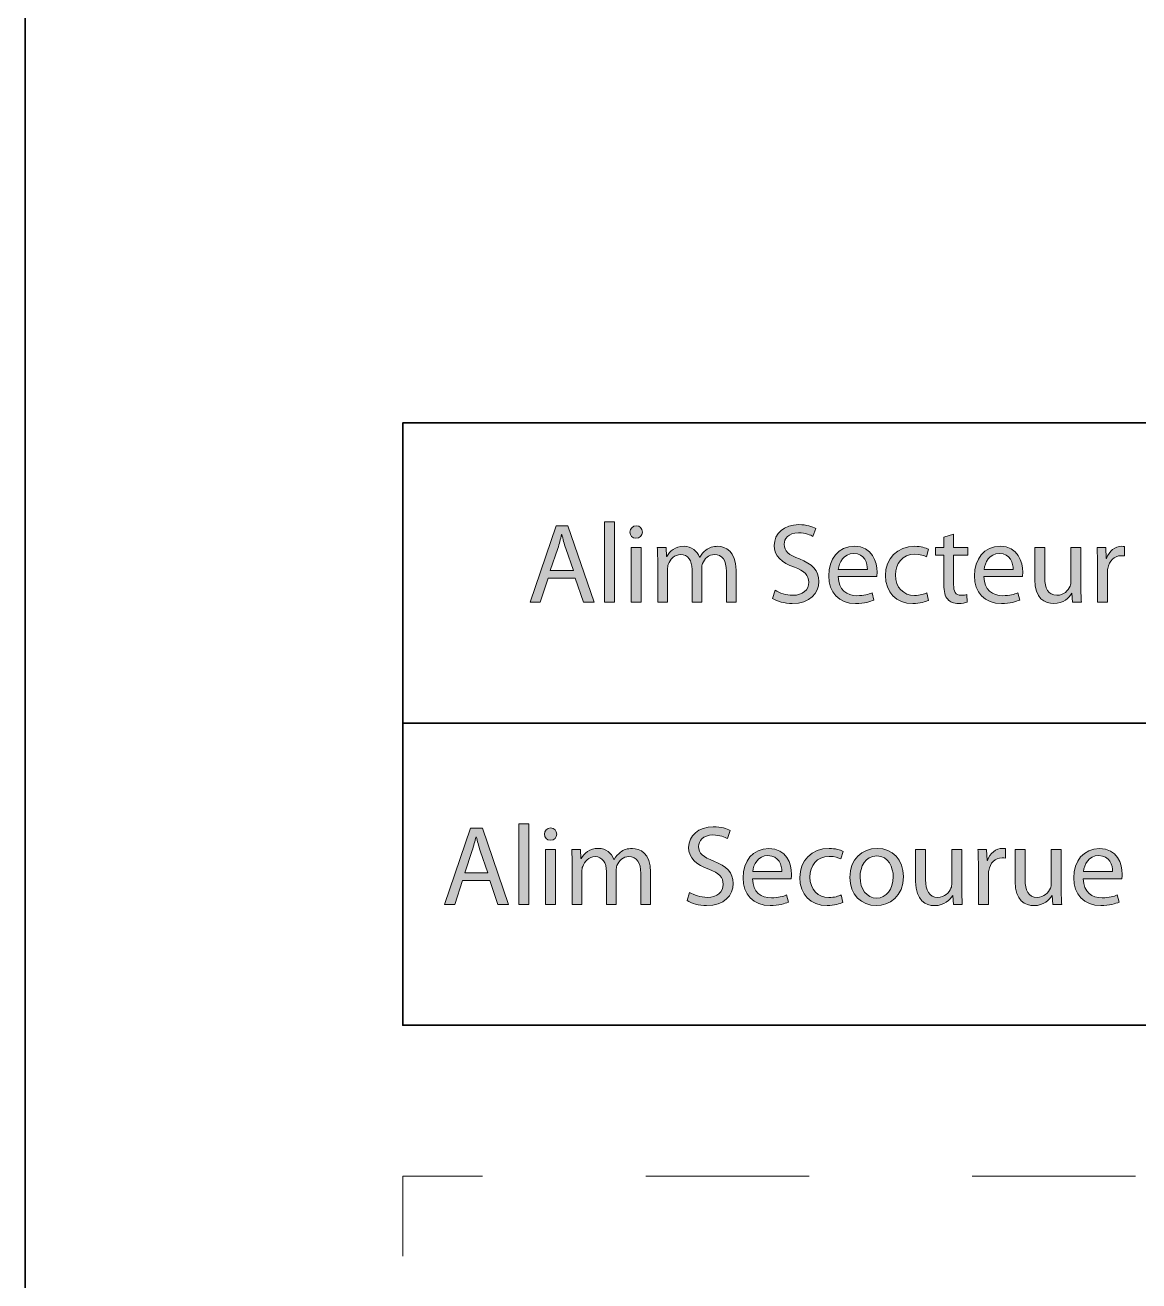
# Model space of a CAD drawing. Header units: inches. Extents: x 1 to 361, y -269 to -21.
# Drawn here: x 1 to 30.5, y -171.77 to -138.52 of the extents above; entities that cross this region are included whole.
import ezdxf

# ---------------------------------------------------------------- set-up
doc = ezdxf.new("R2010")
doc.units = ezdxf.units.IN
doc.header["$MEASUREMENT"] = 0
doc.linetypes.add('AI-Linetype-3', pattern=[8.64445, 4.322225, -4.322225])
doc.layers.add('Layer 1', color=7, linetype='Continuous')

# ---------------------------------------------------------------- blocks, each defined once
blk = doc.blocks.new('block 3')
at = {"layer": 'Layer 1', "color": 7, "lineweight": 9}
blk.add_lwpolyline([(11, -171.117), (11, -169.001), (13.117, -169.001)], dxfattribs=at)
at = {"layer": 'Layer 1', "color": 7, "linetype": 'AI-Linetype-3', "lineweight": 9}
blk.add_lwpolyline([(17.439, -169.001), (101.722, -169.001)], dxfattribs=at)
blk = doc.blocks.new('block 2')
at = {"layer": 'Layer 1'}
blk.add_blockref('block 3', (0, 0), dxfattribs=at)
blk = doc.blocks.new('block 5')
at = {"layer": 'Layer 1'}
h = blk.add_hatch(color=7, dxfattribs=at)
h.dxf.hatch_style = 2
h.paths.add_polyline_path([(14.855, -153.165), (14.645, -153.801), (14.376, -153.801), (15.065, -151.78), (15.377, -151.78), (16.067, -153.801), (15.788, -153.801), (15.572, -153.165)])
edge = h.paths.add_edge_path()
edge.add_spline(control_points=[(15.521, -152.961), (15.521, -152.961), (15.32, -152.379), (15.32, -152.379), (15.275, -152.247), (15.245, -152.127), (15.215, -152.01), (15.215, -152.01), (15.209, -152.01), (15.209, -152.01), (15.179, -152.127), (15.149, -152.254), (15.107, -152.376), (15.107, -152.376), (14.909, -152.961), (14.909, -152.961), (14.909, -152.961), (15.521, -152.961), (15.521, -152.961)], knot_values=[0, 0, 0, 0, 1, 1, 1, 2, 2, 2, 3, 3, 3, 4, 4, 4, 5, 5, 5, 6, 6, 6, 6], degree=3, periodic=1)
h = blk.add_hatch(color=7, dxfattribs=at)
h.dxf.hatch_style = 2
h.paths.add_polyline_path([(16.346, -151.672), (16.609, -151.672), (16.609, -153.801), (16.346, -153.801)])
h = blk.add_hatch(color=7, dxfattribs=at)
h.dxf.hatch_style = 2
edge = h.paths.add_edge_path()
edge.add_spline(control_points=[(17.347, -151.941), (17.347, -152.032), (17.284, -152.103), (17.179, -152.103), (17.083, -152.103), (17.02, -152.032), (17.02, -151.941), (17.02, -151.852), (17.086, -151.777), (17.185, -151.777), (17.281, -151.777), (17.347, -151.848), (17.347, -151.941)], knot_values=[0, 0, 0, 0, 1, 1, 1, 2, 2, 2, 3, 3, 3, 4, 4, 4, 4], degree=3, periodic=1)
h.paths.add_polyline_path([(17.053, -153.801), (17.053, -152.349), (17.317, -152.349), (17.317, -153.801)])
h = blk.add_hatch(color=7, dxfattribs=at)
h.dxf.hatch_style = 2
edge = h.paths.add_edge_path()
edge.add_spline(control_points=[(20.867, -153.483), (20.984, -153.558), (21.152, -153.615), (21.332, -153.615), (21.599, -153.615), (21.755, -153.474), (21.755, -153.27), (21.755, -153.084), (21.647, -152.973), (21.374, -152.871), (21.044, -152.751), (20.84, -152.578), (20.84, -152.296), (20.84, -151.981), (21.101, -151.746), (21.494, -151.746), (21.698, -151.746), (21.851, -151.795), (21.938, -151.846), (21.938, -151.846), (21.866, -152.059), (21.866, -152.059), (21.803, -152.019), (21.668, -151.963), (21.485, -151.963), (21.209, -151.963), (21.104, -152.127), (21.104, -152.265), (21.104, -152.454), (21.227, -152.547), (21.506, -152.655), (21.848, -152.787), (22.019, -152.952), (22.019, -153.249), (22.019, -153.561), (21.791, -153.834), (21.314, -153.834), (21.119, -153.834), (20.906, -153.774), (20.798, -153.702), (20.798, -153.702), (20.867, -153.483), (20.867, -153.483)], knot_values=[0, 0, 0, 0, 1, 1, 1, 2, 2, 2, 3, 3, 3, 4, 4, 4, 5, 5, 5, 6, 6, 6, 7, 7, 7, 8, 8, 8, 9, 9, 9, 10, 10, 10, 11, 11, 11, 12, 12, 12, 13, 13, 13, 14, 14, 14, 14], degree=3, periodic=1)
h = blk.add_hatch(color=7, dxfattribs=at)
h.dxf.hatch_style = 2
edge = h.paths.add_edge_path()
edge.add_spline(control_points=[(25.59, -152.001), (25.59, -152.001), (25.59, -152.349), (25.59, -152.349), (25.59, -152.349), (25.968, -152.349), (25.968, -152.349), (25.968, -152.349), (25.968, -152.551), (25.968, -152.551), (25.968, -152.551), (25.59, -152.551), (25.59, -152.551), (25.59, -152.551), (25.59, -153.333), (25.59, -153.333), (25.59, -153.513), (25.641, -153.615), (25.788, -153.615), (25.86, -153.615), (25.902, -153.609), (25.941, -153.597), (25.941, -153.597), (25.953, -153.798), (25.953, -153.798), (25.902, -153.816), (25.821, -153.834), (25.719, -153.834), (25.596, -153.834), (25.497, -153.792), (25.434, -153.723), (25.362, -153.641), (25.332, -153.513), (25.332, -153.342), (25.332, -153.342), (25.332, -152.551), (25.332, -152.551), (25.332, -152.551), (25.107, -152.551), (25.107, -152.551), (25.107, -152.551), (25.107, -152.349), (25.107, -152.349), (25.107, -152.349), (25.332, -152.349), (25.332, -152.349), (25.332, -152.349), (25.332, -152.079), (25.332, -152.079), (25.332, -152.079), (25.59, -152.001), (25.59, -152.001)], knot_values=[0, 0, 0, 0, 1, 1, 1, 2, 2, 2, 3, 3, 3, 4, 4, 4, 5, 5, 5, 6, 6, 6, 7, 7, 7, 8, 8, 8, 9, 9, 9, 10, 10, 10, 11, 11, 11, 12, 12, 12, 13, 13, 13, 14, 14, 14, 15, 15, 15, 16, 16, 16, 17, 17, 17, 17], degree=3, periodic=1)
h = blk.add_hatch(color=7, dxfattribs=at)
h.dxf.hatch_style = 2
edge = h.paths.add_edge_path()
edge.add_spline(control_points=[(17.755, -152.742), (17.755, -152.589), (17.749, -152.469), (17.743, -152.349), (17.743, -152.349), (17.974, -152.349), (17.974, -152.349), (17.974, -152.349), (17.986, -152.587), (17.986, -152.587), (17.986, -152.587), (17.995, -152.587), (17.995, -152.587), (18.076, -152.449), (18.211, -152.319), (18.453, -152.319), (18.648, -152.319), (18.798, -152.44), (18.861, -152.611), (18.861, -152.611), (18.867, -152.611), (18.867, -152.611), (18.912, -152.527), (18.972, -152.467), (19.032, -152.421), (19.119, -152.356), (19.212, -152.319), (19.35, -152.319), (19.545, -152.319), (19.83, -152.445), (19.83, -152.949), (19.83, -152.949), (19.83, -153.801), (19.83, -153.801), (19.83, -153.801), (19.572, -153.801), (19.572, -153.801), (19.572, -153.801), (19.572, -152.982), (19.572, -152.982), (19.572, -152.7), (19.467, -152.536), (19.257, -152.536), (19.104, -152.536), (18.99, -152.646), (18.942, -152.773), (18.93, -152.811), (18.921, -152.856), (18.921, -152.904), (18.921, -152.904), (18.921, -153.801), (18.921, -153.801), (18.921, -153.801), (18.663, -153.801), (18.663, -153.801), (18.663, -153.801), (18.663, -152.931), (18.663, -152.931), (18.663, -152.7), (18.561, -152.536), (18.361, -152.536), (18.199, -152.536), (18.076, -152.667), (18.034, -152.799), (18.019, -152.835), (18.013, -152.884), (18.013, -152.928), (18.013, -152.928), (18.013, -153.801), (18.013, -153.801), (18.013, -153.801), (17.755, -153.801), (17.755, -153.801), (17.755, -153.801), (17.755, -152.742), (17.755, -152.742)], knot_values=[0, 0, 0, 0, 1, 1, 1, 2, 2, 2, 3, 3, 3, 4, 4, 4, 5, 5, 5, 6, 6, 6, 7, 7, 7, 8, 8, 8, 9, 9, 9, 10, 10, 10, 11, 11, 11, 12, 12, 12, 13, 13, 13, 14, 14, 14, 15, 15, 15, 16, 16, 16, 17, 17, 17, 18, 18, 18, 19, 19, 19, 20, 20, 20, 21, 21, 21, 22, 22, 22, 23, 23, 23, 24, 24, 24, 25, 25, 25, 25], degree=3, periodic=1)
h = blk.add_hatch(color=7, dxfattribs=at)
h.dxf.hatch_style = 2
edge = h.paths.add_edge_path()
edge.add_spline(control_points=[(22.535, -153.123), (22.54, -153.48), (22.765, -153.627), (23.032, -153.627), (23.221, -153.627), (23.338, -153.594), (23.434, -153.552), (23.434, -153.552), (23.482, -153.741), (23.482, -153.741), (23.389, -153.783), (23.227, -153.834), (22.996, -153.834), (22.55, -153.834), (22.283, -153.537), (22.283, -153.099), (22.283, -152.662), (22.54, -152.319), (22.963, -152.319), (23.44, -152.319), (23.563, -152.733), (23.563, -153), (23.563, -153.054), (23.56, -153.093), (23.554, -153.123), (23.554, -153.123), (22.535, -153.123), (22.535, -153.123)], knot_values=[0, 0, 0, 0, 1, 1, 1, 2, 2, 2, 3, 3, 3, 4, 4, 4, 5, 5, 5, 6, 6, 6, 7, 7, 7, 8, 8, 8, 9, 9, 9, 9], degree=3, periodic=1)
edge = h.paths.add_edge_path()
edge.add_spline(control_points=[(23.308, -152.935), (23.311, -152.769), (23.239, -152.509), (22.942, -152.509), (22.672, -152.509), (22.558, -152.751), (22.537, -152.935), (22.537, -152.935), (23.308, -152.935), (23.308, -152.935)], knot_values=[0, 0, 0, 0, 1, 1, 1, 2, 2, 2, 3, 3, 3, 3], degree=3, periodic=1)
h = blk.add_hatch(color=7, dxfattribs=at)
h.dxf.hatch_style = 2
edge = h.paths.add_edge_path()
edge.add_spline(control_points=[(24.924, -153.75), (24.855, -153.783), (24.702, -153.834), (24.507, -153.834), (24.07, -153.834), (23.785, -153.537), (23.785, -153.093), (23.785, -152.646), (24.091, -152.319), (24.564, -152.319), (24.72, -152.319), (24.858, -152.358), (24.93, -152.398), (24.93, -152.398), (24.87, -152.598), (24.87, -152.598), (24.807, -152.565), (24.708, -152.529), (24.564, -152.529), (24.232, -152.529), (24.052, -152.778), (24.052, -153.078), (24.052, -153.414), (24.268, -153.621), (24.555, -153.621), (24.705, -153.621), (24.804, -153.585), (24.879, -153.552), (24.879, -153.552), (24.924, -153.75), (24.924, -153.75)], knot_values=[0, 0, 0, 0, 1, 1, 1, 2, 2, 2, 3, 3, 3, 4, 4, 4, 5, 5, 5, 6, 6, 6, 7, 7, 7, 8, 8, 8, 9, 9, 9, 10, 10, 10, 10], degree=3, periodic=1)
h = blk.add_hatch(color=7, dxfattribs=at)
h.dxf.hatch_style = 2
edge = h.paths.add_edge_path()
edge.add_spline(control_points=[(26.394, -153.123), (26.4, -153.48), (26.625, -153.627), (26.891, -153.627), (27.08, -153.627), (27.197, -153.594), (27.293, -153.552), (27.293, -153.552), (27.341, -153.741), (27.341, -153.741), (27.248, -153.783), (27.086, -153.834), (26.855, -153.834), (26.409, -153.834), (26.142, -153.537), (26.142, -153.099), (26.142, -152.662), (26.4, -152.319), (26.822, -152.319), (27.299, -152.319), (27.422, -152.733), (27.422, -153), (27.422, -153.054), (27.419, -153.093), (27.413, -153.123), (27.413, -153.123), (26.394, -153.123), (26.394, -153.123)], knot_values=[0, 0, 0, 0, 1, 1, 1, 2, 2, 2, 3, 3, 3, 4, 4, 4, 5, 5, 5, 6, 6, 6, 7, 7, 7, 8, 8, 8, 9, 9, 9, 9], degree=3, periodic=1)
edge = h.paths.add_edge_path()
edge.add_spline(control_points=[(27.167, -152.935), (27.17, -152.769), (27.098, -152.509), (26.801, -152.509), (26.532, -152.509), (26.418, -152.751), (26.397, -152.935), (26.397, -152.935), (27.167, -152.935), (27.167, -152.935)], knot_values=[0, 0, 0, 0, 1, 1, 1, 2, 2, 2, 3, 3, 3, 3], degree=3, periodic=1)
h = blk.add_hatch(color=7, dxfattribs=at)
h.dxf.hatch_style = 2
edge = h.paths.add_edge_path()
edge.add_spline(control_points=[(28.963, -153.402), (28.963, -153.555), (28.966, -153.687), (28.975, -153.801), (28.975, -153.801), (28.741, -153.801), (28.741, -153.801), (28.741, -153.801), (28.726, -153.564), (28.726, -153.564), (28.726, -153.564), (28.72, -153.564), (28.72, -153.564), (28.654, -153.681), (28.499, -153.834), (28.241, -153.834), (28.013, -153.834), (27.74, -153.705), (27.74, -153.198), (27.74, -153.198), (27.74, -152.349), (27.74, -152.349), (27.74, -152.349), (28.004, -152.349), (28.004, -152.349), (28.004, -152.349), (28.004, -153.15), (28.004, -153.15), (28.004, -153.426), (28.091, -153.615), (28.328, -153.615), (28.505, -153.615), (28.628, -153.492), (28.675, -153.372), (28.69, -153.336), (28.699, -153.288), (28.699, -153.237), (28.699, -153.237), (28.699, -152.349), (28.699, -152.349), (28.699, -152.349), (28.963, -152.349), (28.963, -152.349), (28.963, -152.349), (28.963, -153.402), (28.963, -153.402)], knot_values=[0, 0, 0, 0, 1, 1, 1, 2, 2, 2, 3, 3, 3, 4, 4, 4, 5, 5, 5, 6, 6, 6, 7, 7, 7, 8, 8, 8, 9, 9, 9, 10, 10, 10, 11, 11, 11, 12, 12, 12, 13, 13, 13, 14, 14, 14, 15, 15, 15, 15], degree=3, periodic=1)
h = blk.add_hatch(color=7, dxfattribs=at)
h.dxf.hatch_style = 2
edge = h.paths.add_edge_path()
edge.add_spline(control_points=[(29.401, -152.802), (29.401, -152.631), (29.398, -152.485), (29.389, -152.349), (29.389, -152.349), (29.62, -152.349), (29.62, -152.349), (29.62, -152.349), (29.632, -152.638), (29.632, -152.638), (29.632, -152.638), (29.641, -152.638), (29.641, -152.638), (29.707, -152.443), (29.869, -152.319), (30.046, -152.319), (30.073, -152.319), (30.094, -152.322), (30.118, -152.325), (30.118, -152.325), (30.118, -152.574), (30.118, -152.574), (30.091, -152.569), (30.064, -152.569), (30.028, -152.569), (29.842, -152.569), (29.71, -152.706), (29.674, -152.904), (29.668, -152.94), (29.665, -152.985), (29.665, -153.027), (29.665, -153.027), (29.665, -153.801), (29.665, -153.801), (29.665, -153.801), (29.401, -153.801), (29.401, -153.801), (29.401, -153.801), (29.401, -152.802), (29.401, -152.802)], knot_values=[0, 0, 0, 0, 1, 1, 1, 2, 2, 2, 3, 3, 3, 4, 4, 4, 5, 5, 5, 6, 6, 6, 7, 7, 7, 8, 8, 8, 9, 9, 9, 10, 10, 10, 11, 11, 11, 12, 12, 12, 13, 13, 13, 13], degree=3, periodic=1)
at = {"layer": 'Layer 1', "lineweight": 0}
for points in [[(14.855, -153.165), (14.645, -153.801), (14.376, -153.801), (15.065, -151.78), (15.377, -151.78), (16.067, -153.801), (15.788, -153.801), (15.572, -153.165), (14.855, -153.165)], [(16.346, -151.672), (16.609, -151.672), (16.609, -153.801), (16.346, -153.801), (16.346, -151.672)], [(17.053, -153.801), (17.053, -152.349), (17.317, -152.349), (17.317, -153.801), (17.053, -153.801)]]:
    blk.add_lwpolyline(points, dxfattribs=at)
for points, knots in [([(17.347, -151.941), (17.347, -152.032), (17.284, -152.103), (17.179, -152.103), (17.083, -152.103), (17.02, -152.032), (17.02, -151.941), (17.02, -151.852), (17.086, -151.777), (17.185, -151.777), (17.281, -151.777), (17.347, -151.848), (17.347, -151.941)], [0, 0, 0, 0, 1, 1, 1, 2, 2, 2, 3, 3, 3, 4, 4, 4, 4]), ([(20.867, -153.483), (20.984, -153.558), (21.152, -153.615), (21.332, -153.615), (21.599, -153.615), (21.755, -153.474), (21.755, -153.27), (21.755, -153.084), (21.647, -152.973), (21.374, -152.871), (21.044, -152.751), (20.84, -152.578), (20.84, -152.296), (20.84, -151.981), (21.101, -151.746), (21.494, -151.746), (21.698, -151.746), (21.851, -151.795), (21.938, -151.846), (21.938, -151.846), (21.866, -152.059), (21.866, -152.059), (21.803, -152.019), (21.668, -151.963), (21.485, -151.963), (21.209, -151.963), (21.104, -152.127), (21.104, -152.265), (21.104, -152.454), (21.227, -152.547), (21.506, -152.655), (21.848, -152.787), (22.019, -152.952), (22.019, -153.249), (22.019, -153.561), (21.791, -153.834), (21.314, -153.834), (21.119, -153.834), (20.906, -153.774), (20.798, -153.702), (20.798, -153.702), (20.867, -153.483), (20.867, -153.483)], [0, 0, 0, 0, 1, 1, 1, 2, 2, 2, 3, 3, 3, 4, 4, 4, 5, 5, 5, 6, 6, 6, 7, 7, 7, 8, 8, 8, 9, 9, 9, 10, 10, 10, 11, 11, 11, 12, 12, 12, 13, 13, 13, 14, 14, 14, 14]), ([(15.521, -152.961), (15.521, -152.961), (15.32, -152.379), (15.32, -152.379), (15.275, -152.247), (15.245, -152.127), (15.215, -152.01), (15.215, -152.01), (15.209, -152.01), (15.209, -152.01), (15.179, -152.127), (15.149, -152.254), (15.107, -152.376), (15.107, -152.376), (14.909, -152.961), (14.909, -152.961), (14.909, -152.961), (15.521, -152.961), (15.521, -152.961)], [0, 0, 0, 0, 1, 1, 1, 2, 2, 2, 3, 3, 3, 4, 4, 4, 5, 5, 5, 6, 6, 6, 6]), ([(25.59, -152.001), (25.59, -152.001), (25.59, -152.349), (25.59, -152.349), (25.59, -152.349), (25.968, -152.349), (25.968, -152.349), (25.968, -152.349), (25.968, -152.551), (25.968, -152.551), (25.968, -152.551), (25.59, -152.551), (25.59, -152.551), (25.59, -152.551), (25.59, -153.333), (25.59, -153.333), (25.59, -153.513), (25.641, -153.615), (25.788, -153.615), (25.86, -153.615), (25.902, -153.609), (25.941, -153.597), (25.941, -153.597), (25.953, -153.798), (25.953, -153.798), (25.902, -153.816), (25.821, -153.834), (25.719, -153.834), (25.596, -153.834), (25.497, -153.792), (25.434, -153.723), (25.362, -153.641), (25.332, -153.513), (25.332, -153.342), (25.332, -153.342), (25.332, -152.551), (25.332, -152.551), (25.332, -152.551), (25.107, -152.551), (25.107, -152.551), (25.107, -152.551), (25.107, -152.349), (25.107, -152.349), (25.107, -152.349), (25.332, -152.349), (25.332, -152.349), (25.332, -152.349), (25.332, -152.079), (25.332, -152.079), (25.332, -152.079), (25.59, -152.001), (25.59, -152.001)], [0, 0, 0, 0, 1, 1, 1, 2, 2, 2, 3, 3, 3, 4, 4, 4, 5, 5, 5, 6, 6, 6, 7, 7, 7, 8, 8, 8, 9, 9, 9, 10, 10, 10, 11, 11, 11, 12, 12, 12, 13, 13, 13, 14, 14, 14, 15, 15, 15, 16, 16, 16, 17, 17, 17, 17]), ([(17.755, -152.742), (17.755, -152.589), (17.749, -152.469), (17.743, -152.349), (17.743, -152.349), (17.974, -152.349), (17.974, -152.349), (17.974, -152.349), (17.986, -152.587), (17.986, -152.587), (17.986, -152.587), (17.995, -152.587), (17.995, -152.587), (18.076, -152.449), (18.211, -152.319), (18.453, -152.319), (18.648, -152.319), (18.798, -152.44), (18.861, -152.611), (18.861, -152.611), (18.867, -152.611), (18.867, -152.611), (18.912, -152.527), (18.972, -152.467), (19.032, -152.421), (19.119, -152.356), (19.212, -152.319), (19.35, -152.319), (19.545, -152.319), (19.83, -152.445), (19.83, -152.949), (19.83, -152.949), (19.83, -153.801), (19.83, -153.801), (19.83, -153.801), (19.572, -153.801), (19.572, -153.801), (19.572, -153.801), (19.572, -152.982), (19.572, -152.982), (19.572, -152.7), (19.467, -152.536), (19.257, -152.536), (19.104, -152.536), (18.99, -152.646), (18.942, -152.773), (18.93, -152.811), (18.921, -152.856), (18.921, -152.904), (18.921, -152.904), (18.921, -153.801), (18.921, -153.801), (18.921, -153.801), (18.663, -153.801), (18.663, -153.801), (18.663, -153.801), (18.663, -152.931), (18.663, -152.931), (18.663, -152.7), (18.561, -152.536), (18.361, -152.536), (18.199, -152.536), (18.076, -152.667), (18.034, -152.799), (18.019, -152.835), (18.013, -152.884), (18.013, -152.928), (18.013, -152.928), (18.013, -153.801), (18.013, -153.801), (18.013, -153.801), (17.755, -153.801), (17.755, -153.801), (17.755, -153.801), (17.755, -152.742), (17.755, -152.742)], [0, 0, 0, 0, 1, 1, 1, 2, 2, 2, 3, 3, 3, 4, 4, 4, 5, 5, 5, 6, 6, 6, 7, 7, 7, 8, 8, 8, 9, 9, 9, 10, 10, 10, 11, 11, 11, 12, 12, 12, 13, 13, 13, 14, 14, 14, 15, 15, 15, 16, 16, 16, 17, 17, 17, 18, 18, 18, 19, 19, 19, 20, 20, 20, 21, 21, 21, 22, 22, 22, 23, 23, 23, 24, 24, 24, 25, 25, 25, 25]), ([(22.535, -153.123), (22.54, -153.48), (22.765, -153.627), (23.032, -153.627), (23.221, -153.627), (23.338, -153.594), (23.434, -153.552), (23.434, -153.552), (23.482, -153.741), (23.482, -153.741), (23.389, -153.783), (23.227, -153.834), (22.996, -153.834), (22.55, -153.834), (22.283, -153.537), (22.283, -153.099), (22.283, -152.662), (22.54, -152.319), (22.963, -152.319), (23.44, -152.319), (23.563, -152.733), (23.563, -153), (23.563, -153.054), (23.56, -153.093), (23.554, -153.123), (23.554, -153.123), (22.535, -153.123), (22.535, -153.123)], [0, 0, 0, 0, 1, 1, 1, 2, 2, 2, 3, 3, 3, 4, 4, 4, 5, 5, 5, 6, 6, 6, 7, 7, 7, 8, 8, 8, 9, 9, 9, 9]), ([(23.308, -152.935), (23.311, -152.769), (23.239, -152.509), (22.942, -152.509), (22.672, -152.509), (22.558, -152.751), (22.537, -152.935), (22.537, -152.935), (23.308, -152.935), (23.308, -152.935)], [0, 0, 0, 0, 1, 1, 1, 2, 2, 2, 3, 3, 3, 3]), ([(24.924, -153.75), (24.855, -153.783), (24.702, -153.834), (24.507, -153.834), (24.07, -153.834), (23.785, -153.537), (23.785, -153.093), (23.785, -152.646), (24.091, -152.319), (24.564, -152.319), (24.72, -152.319), (24.858, -152.358), (24.93, -152.398), (24.93, -152.398), (24.87, -152.598), (24.87, -152.598), (24.807, -152.565), (24.708, -152.529), (24.564, -152.529), (24.232, -152.529), (24.052, -152.778), (24.052, -153.078), (24.052, -153.414), (24.268, -153.621), (24.555, -153.621), (24.705, -153.621), (24.804, -153.585), (24.879, -153.552), (24.879, -153.552), (24.924, -153.75), (24.924, -153.75)], [0, 0, 0, 0, 1, 1, 1, 2, 2, 2, 3, 3, 3, 4, 4, 4, 5, 5, 5, 6, 6, 6, 7, 7, 7, 8, 8, 8, 9, 9, 9, 10, 10, 10, 10]), ([(26.394, -153.123), (26.4, -153.48), (26.625, -153.627), (26.891, -153.627), (27.08, -153.627), (27.197, -153.594), (27.293, -153.552), (27.293, -153.552), (27.341, -153.741), (27.341, -153.741), (27.248, -153.783), (27.086, -153.834), (26.855, -153.834), (26.409, -153.834), (26.142, -153.537), (26.142, -153.099), (26.142, -152.662), (26.4, -152.319), (26.822, -152.319), (27.299, -152.319), (27.422, -152.733), (27.422, -153), (27.422, -153.054), (27.419, -153.093), (27.413, -153.123), (27.413, -153.123), (26.394, -153.123), (26.394, -153.123)], [0, 0, 0, 0, 1, 1, 1, 2, 2, 2, 3, 3, 3, 4, 4, 4, 5, 5, 5, 6, 6, 6, 7, 7, 7, 8, 8, 8, 9, 9, 9, 9]), ([(27.167, -152.935), (27.17, -152.769), (27.098, -152.509), (26.801, -152.509), (26.532, -152.509), (26.418, -152.751), (26.397, -152.935), (26.397, -152.935), (27.167, -152.935), (27.167, -152.935)], [0, 0, 0, 0, 1, 1, 1, 2, 2, 2, 3, 3, 3, 3]), ([(28.963, -153.402), (28.963, -153.555), (28.966, -153.687), (28.975, -153.801), (28.975, -153.801), (28.741, -153.801), (28.741, -153.801), (28.741, -153.801), (28.726, -153.564), (28.726, -153.564), (28.726, -153.564), (28.72, -153.564), (28.72, -153.564), (28.654, -153.681), (28.499, -153.834), (28.241, -153.834), (28.013, -153.834), (27.74, -153.705), (27.74, -153.198), (27.74, -153.198), (27.74, -152.349), (27.74, -152.349), (27.74, -152.349), (28.004, -152.349), (28.004, -152.349), (28.004, -152.349), (28.004, -153.15), (28.004, -153.15), (28.004, -153.426), (28.091, -153.615), (28.328, -153.615), (28.505, -153.615), (28.628, -153.492), (28.675, -153.372), (28.69, -153.336), (28.699, -153.288), (28.699, -153.237), (28.699, -153.237), (28.699, -152.349), (28.699, -152.349), (28.699, -152.349), (28.963, -152.349), (28.963, -152.349), (28.963, -152.349), (28.963, -153.402), (28.963, -153.402)], [0, 0, 0, 0, 1, 1, 1, 2, 2, 2, 3, 3, 3, 4, 4, 4, 5, 5, 5, 6, 6, 6, 7, 7, 7, 8, 8, 8, 9, 9, 9, 10, 10, 10, 11, 11, 11, 12, 12, 12, 13, 13, 13, 14, 14, 14, 15, 15, 15, 15]), ([(29.401, -152.802), (29.401, -152.631), (29.398, -152.485), (29.389, -152.349), (29.389, -152.349), (29.62, -152.349), (29.62, -152.349), (29.62, -152.349), (29.632, -152.638), (29.632, -152.638), (29.632, -152.638), (29.641, -152.638), (29.641, -152.638), (29.707, -152.443), (29.869, -152.319), (30.046, -152.319), (30.073, -152.319), (30.094, -152.322), (30.118, -152.325), (30.118, -152.325), (30.118, -152.574), (30.118, -152.574), (30.091, -152.569), (30.064, -152.569), (30.028, -152.569), (29.842, -152.569), (29.71, -152.706), (29.674, -152.904), (29.668, -152.94), (29.665, -152.985), (29.665, -153.027), (29.665, -153.027), (29.665, -153.801), (29.665, -153.801), (29.665, -153.801), (29.401, -153.801), (29.401, -153.801), (29.401, -153.801), (29.401, -152.802), (29.401, -152.802)], [0, 0, 0, 0, 1, 1, 1, 2, 2, 2, 3, 3, 3, 4, 4, 4, 5, 5, 5, 6, 6, 6, 7, 7, 7, 8, 8, 8, 9, 9, 9, 10, 10, 10, 11, 11, 11, 12, 12, 12, 13, 13, 13, 13])]:
    blk.add_open_spline(points, degree=3, knots=knots, dxfattribs=at)
blk = doc.blocks.new('block 15')
at = {"layer": 'Layer 1'}
h = blk.add_hatch(color=7, dxfattribs=at)
h.dxf.hatch_style = 2
h.paths.add_polyline_path([(12.588, -161.165), (12.378, -161.8), (12.108, -161.8), (12.798, -159.779), (13.11, -159.779), (13.8, -161.8), (13.521, -161.8), (13.305, -161.165)])
edge = h.paths.add_edge_path()
edge.add_spline(control_points=[(13.254, -160.961), (13.254, -160.961), (13.053, -160.379), (13.053, -160.379), (13.008, -160.247), (12.978, -160.127), (12.948, -160.01), (12.948, -160.01), (12.942, -160.01), (12.942, -160.01), (12.912, -160.127), (12.882, -160.253), (12.84, -160.376), (12.84, -160.376), (12.642, -160.961), (12.642, -160.961), (12.642, -160.961), (13.254, -160.961), (13.254, -160.961)], knot_values=[0, 0, 0, 0, 1, 1, 1, 2, 2, 2, 3, 3, 3, 4, 4, 4, 5, 5, 5, 6, 6, 6, 6], degree=3, periodic=1)
h = blk.add_hatch(color=7, dxfattribs=at)
h.dxf.hatch_style = 2
h.paths.add_polyline_path([(14.079, -159.672), (14.342, -159.672), (14.342, -161.8), (14.079, -161.8)])
h = blk.add_hatch(color=7, dxfattribs=at)
h.dxf.hatch_style = 2
edge = h.paths.add_edge_path()
edge.add_spline(control_points=[(15.08, -159.941), (15.08, -160.031), (15.017, -160.103), (14.912, -160.103), (14.816, -160.103), (14.753, -160.031), (14.753, -159.941), (14.753, -159.852), (14.819, -159.776), (14.918, -159.776), (15.014, -159.776), (15.08, -159.849), (15.08, -159.941)], knot_values=[0, 0, 0, 0, 1, 1, 1, 2, 2, 2, 3, 3, 3, 4, 4, 4, 4], degree=3, periodic=1)
h.paths.add_polyline_path([(14.786, -161.8), (14.786, -160.349), (15.05, -160.349), (15.05, -161.8)])
h = blk.add_hatch(color=7, dxfattribs=at)
h.dxf.hatch_style = 2
edge = h.paths.add_edge_path()
edge.add_spline(control_points=[(18.6, -161.482), (18.717, -161.557), (18.885, -161.615), (19.065, -161.615), (19.332, -161.615), (19.488, -161.473), (19.488, -161.269), (19.488, -161.083), (19.38, -160.972), (19.107, -160.87), (18.777, -160.751), (18.573, -160.577), (18.573, -160.295), (18.573, -159.98), (18.834, -159.747), (19.227, -159.747), (19.431, -159.747), (19.584, -159.794), (19.671, -159.845), (19.671, -159.845), (19.599, -160.058), (19.599, -160.058), (19.536, -160.02), (19.401, -159.963), (19.218, -159.963), (18.942, -159.963), (18.837, -160.127), (18.837, -160.265), (18.837, -160.454), (18.96, -160.547), (19.239, -160.655), (19.581, -160.787), (19.752, -160.952), (19.752, -161.249), (19.752, -161.56), (19.524, -161.833), (19.047, -161.833), (18.852, -161.833), (18.639, -161.773), (18.531, -161.701), (18.531, -161.701), (18.6, -161.482), (18.6, -161.482)], knot_values=[0, 0, 0, 0, 1, 1, 1, 2, 2, 2, 3, 3, 3, 4, 4, 4, 5, 5, 5, 6, 6, 6, 7, 7, 7, 8, 8, 8, 9, 9, 9, 10, 10, 10, 11, 11, 11, 12, 12, 12, 13, 13, 13, 14, 14, 14, 14], degree=3, periodic=1)
h = blk.add_hatch(color=7, dxfattribs=at)
h.dxf.hatch_style = 2
edge = h.paths.add_edge_path()
edge.add_spline(control_points=[(15.488, -160.742), (15.488, -160.589), (15.482, -160.469), (15.476, -160.349), (15.476, -160.349), (15.707, -160.349), (15.707, -160.349), (15.707, -160.349), (15.719, -160.586), (15.719, -160.586), (15.719, -160.586), (15.728, -160.586), (15.728, -160.586), (15.809, -160.448), (15.944, -160.319), (16.186, -160.319), (16.381, -160.319), (16.531, -160.439), (16.594, -160.61), (16.594, -160.61), (16.6, -160.61), (16.6, -160.61), (16.645, -160.526), (16.705, -160.466), (16.765, -160.421), (16.852, -160.355), (16.945, -160.319), (17.083, -160.319), (17.278, -160.319), (17.563, -160.445), (17.563, -160.949), (17.563, -160.949), (17.563, -161.8), (17.563, -161.8), (17.563, -161.8), (17.305, -161.8), (17.305, -161.8), (17.305, -161.8), (17.305, -160.981), (17.305, -160.981), (17.305, -160.7), (17.2, -160.535), (16.99, -160.535), (16.837, -160.535), (16.723, -160.646), (16.675, -160.772), (16.663, -160.811), (16.654, -160.856), (16.654, -160.904), (16.654, -160.904), (16.654, -161.8), (16.654, -161.8), (16.654, -161.8), (16.396, -161.8), (16.396, -161.8), (16.396, -161.8), (16.396, -160.93), (16.396, -160.93), (16.396, -160.7), (16.294, -160.535), (16.094, -160.535), (15.932, -160.535), (15.809, -160.667), (15.767, -160.799), (15.752, -160.835), (15.746, -160.883), (15.746, -160.928), (15.746, -160.928), (15.746, -161.8), (15.746, -161.8), (15.746, -161.8), (15.488, -161.8), (15.488, -161.8), (15.488, -161.8), (15.488, -160.742), (15.488, -160.742)], knot_values=[0, 0, 0, 0, 1, 1, 1, 2, 2, 2, 3, 3, 3, 4, 4, 4, 5, 5, 5, 6, 6, 6, 7, 7, 7, 8, 8, 8, 9, 9, 9, 10, 10, 10, 11, 11, 11, 12, 12, 12, 13, 13, 13, 14, 14, 14, 15, 15, 15, 16, 16, 16, 17, 17, 17, 18, 18, 18, 19, 19, 19, 20, 20, 20, 21, 21, 21, 22, 22, 22, 23, 23, 23, 24, 24, 24, 25, 25, 25, 25], degree=3, periodic=1)
h = blk.add_hatch(color=7, dxfattribs=at)
h.dxf.hatch_style = 2
edge = h.paths.add_edge_path()
edge.add_spline(control_points=[(20.267, -161.123), (20.273, -161.48), (20.498, -161.626), (20.765, -161.626), (20.954, -161.626), (21.071, -161.593), (21.167, -161.551), (21.167, -161.551), (21.215, -161.74), (21.215, -161.74), (21.122, -161.782), (20.96, -161.833), (20.729, -161.833), (20.282, -161.833), (20.015, -161.536), (20.015, -161.099), (20.015, -160.661), (20.273, -160.319), (20.696, -160.319), (21.173, -160.319), (21.296, -160.733), (21.296, -161), (21.296, -161.054), (21.293, -161.092), (21.287, -161.123), (21.287, -161.123), (20.267, -161.123), (20.267, -161.123)], knot_values=[0, 0, 0, 0, 1, 1, 1, 2, 2, 2, 3, 3, 3, 4, 4, 4, 5, 5, 5, 6, 6, 6, 7, 7, 7, 8, 8, 8, 9, 9, 9, 9], degree=3, periodic=1)
edge = h.paths.add_edge_path()
edge.add_spline(control_points=[(21.041, -160.934), (21.044, -160.768), (20.972, -160.508), (20.675, -160.508), (20.405, -160.508), (20.291, -160.751), (20.27, -160.934), (20.27, -160.934), (21.041, -160.934), (21.041, -160.934)], knot_values=[0, 0, 0, 0, 1, 1, 1, 2, 2, 2, 3, 3, 3, 3], degree=3, periodic=1)
h = blk.add_hatch(color=7, dxfattribs=at)
h.dxf.hatch_style = 2
edge = h.paths.add_edge_path()
edge.add_spline(control_points=[(22.657, -161.749), (22.588, -161.782), (22.435, -161.833), (22.24, -161.833), (21.803, -161.833), (21.518, -161.536), (21.518, -161.092), (21.518, -160.646), (21.824, -160.319), (22.297, -160.319), (22.453, -160.319), (22.591, -160.358), (22.663, -160.397), (22.663, -160.397), (22.603, -160.598), (22.603, -160.598), (22.54, -160.565), (22.441, -160.529), (22.297, -160.529), (21.965, -160.529), (21.785, -160.777), (21.785, -161.078), (21.785, -161.413), (22.001, -161.62), (22.288, -161.62), (22.438, -161.62), (22.537, -161.584), (22.612, -161.551), (22.612, -161.551), (22.657, -161.749), (22.657, -161.749)], knot_values=[0, 0, 0, 0, 1, 1, 1, 2, 2, 2, 3, 3, 3, 4, 4, 4, 5, 5, 5, 6, 6, 6, 7, 7, 7, 8, 8, 8, 9, 9, 9, 10, 10, 10, 10], degree=3, periodic=1)
h = blk.add_hatch(color=7, dxfattribs=at)
h.dxf.hatch_style = 2
edge = h.paths.add_edge_path()
edge.add_spline(control_points=[(24.262, -161.063), (24.262, -161.599), (23.887, -161.833), (23.539, -161.833), (23.149, -161.833), (22.843, -161.545), (22.843, -161.087), (22.843, -160.604), (23.164, -160.319), (23.563, -160.319), (23.98, -160.319), (24.262, -160.622), (24.262, -161.063)], knot_values=[0, 0, 0, 0, 1, 1, 1, 2, 2, 2, 3, 3, 3, 4, 4, 4, 4], degree=3, periodic=1)
edge = h.paths.add_edge_path()
edge.add_spline(control_points=[(23.113, -161.078), (23.113, -161.395), (23.293, -161.635), (23.551, -161.635), (23.803, -161.635), (23.992, -161.398), (23.992, -161.072), (23.992, -160.826), (23.869, -160.517), (23.557, -160.517), (23.248, -160.517), (23.113, -160.805), (23.113, -161.078)], knot_values=[0, 0, 0, 0, 1, 1, 1, 2, 2, 2, 3, 3, 3, 4, 4, 4, 4], degree=3, periodic=1)
h = blk.add_hatch(color=7, dxfattribs=at)
h.dxf.hatch_style = 2
edge = h.paths.add_edge_path()
edge.add_spline(control_points=[(25.809, -161.402), (25.809, -161.555), (25.812, -161.686), (25.821, -161.8), (25.821, -161.8), (25.587, -161.8), (25.587, -161.8), (25.587, -161.8), (25.572, -161.564), (25.572, -161.564), (25.572, -161.564), (25.566, -161.564), (25.566, -161.564), (25.5, -161.68), (25.344, -161.833), (25.086, -161.833), (24.858, -161.833), (24.585, -161.704), (24.585, -161.198), (24.585, -161.198), (24.585, -160.349), (24.585, -160.349), (24.585, -160.349), (24.849, -160.349), (24.849, -160.349), (24.849, -160.349), (24.849, -161.15), (24.849, -161.15), (24.849, -161.425), (24.936, -161.615), (25.173, -161.615), (25.35, -161.615), (25.473, -161.491), (25.521, -161.371), (25.536, -161.336), (25.545, -161.287), (25.545, -161.236), (25.545, -161.236), (25.545, -160.349), (25.545, -160.349), (25.545, -160.349), (25.809, -160.349), (25.809, -160.349), (25.809, -160.349), (25.809, -161.402), (25.809, -161.402)], knot_values=[0, 0, 0, 0, 1, 1, 1, 2, 2, 2, 3, 3, 3, 4, 4, 4, 5, 5, 5, 6, 6, 6, 7, 7, 7, 8, 8, 8, 9, 9, 9, 10, 10, 10, 11, 11, 11, 12, 12, 12, 13, 13, 13, 14, 14, 14, 15, 15, 15, 15], degree=3, periodic=1)
h = blk.add_hatch(color=7, dxfattribs=at)
h.dxf.hatch_style = 2
edge = h.paths.add_edge_path()
edge.add_spline(control_points=[(26.247, -160.802), (26.247, -160.631), (26.244, -160.484), (26.235, -160.349), (26.235, -160.349), (26.466, -160.349), (26.466, -160.349), (26.466, -160.349), (26.478, -160.637), (26.478, -160.637), (26.478, -160.637), (26.487, -160.637), (26.487, -160.637), (26.553, -160.442), (26.714, -160.319), (26.891, -160.319), (26.918, -160.319), (26.939, -160.322), (26.963, -160.325), (26.963, -160.325), (26.963, -160.574), (26.963, -160.574), (26.936, -160.568), (26.909, -160.568), (26.873, -160.568), (26.687, -160.568), (26.555, -160.706), (26.52, -160.904), (26.514, -160.939), (26.511, -160.985), (26.511, -161.027), (26.511, -161.027), (26.511, -161.8), (26.511, -161.8), (26.511, -161.8), (26.247, -161.8), (26.247, -161.8), (26.247, -161.8), (26.247, -160.802), (26.247, -160.802)], knot_values=[0, 0, 0, 0, 1, 1, 1, 2, 2, 2, 3, 3, 3, 4, 4, 4, 5, 5, 5, 6, 6, 6, 7, 7, 7, 8, 8, 8, 9, 9, 9, 10, 10, 10, 11, 11, 11, 12, 12, 12, 13, 13, 13, 13], degree=3, periodic=1)
h = blk.add_hatch(color=7, dxfattribs=at)
h.dxf.hatch_style = 2
edge = h.paths.add_edge_path()
edge.add_spline(control_points=[(28.442, -161.402), (28.442, -161.555), (28.445, -161.686), (28.454, -161.8), (28.454, -161.8), (28.22, -161.8), (28.22, -161.8), (28.22, -161.8), (28.205, -161.564), (28.205, -161.564), (28.205, -161.564), (28.199, -161.564), (28.199, -161.564), (28.133, -161.68), (27.977, -161.833), (27.719, -161.833), (27.491, -161.833), (27.218, -161.704), (27.218, -161.198), (27.218, -161.198), (27.218, -160.349), (27.218, -160.349), (27.218, -160.349), (27.482, -160.349), (27.482, -160.349), (27.482, -160.349), (27.482, -161.15), (27.482, -161.15), (27.482, -161.425), (27.569, -161.615), (27.806, -161.615), (27.983, -161.615), (28.106, -161.491), (28.154, -161.371), (28.169, -161.336), (28.178, -161.287), (28.178, -161.236), (28.178, -161.236), (28.178, -160.349), (28.178, -160.349), (28.178, -160.349), (28.442, -160.349), (28.442, -160.349), (28.442, -160.349), (28.442, -161.402), (28.442, -161.402)], knot_values=[0, 0, 0, 0, 1, 1, 1, 2, 2, 2, 3, 3, 3, 4, 4, 4, 5, 5, 5, 6, 6, 6, 7, 7, 7, 8, 8, 8, 9, 9, 9, 10, 10, 10, 11, 11, 11, 12, 12, 12, 13, 13, 13, 14, 14, 14, 15, 15, 15, 15], degree=3, periodic=1)
h = blk.add_hatch(color=7, dxfattribs=at)
h.dxf.hatch_style = 2
edge = h.paths.add_edge_path()
edge.add_spline(control_points=[(29.026, -161.123), (29.032, -161.48), (29.257, -161.626), (29.524, -161.626), (29.713, -161.626), (29.83, -161.593), (29.926, -161.551), (29.926, -161.551), (29.974, -161.74), (29.974, -161.74), (29.881, -161.782), (29.719, -161.833), (29.488, -161.833), (29.041, -161.833), (28.774, -161.536), (28.774, -161.099), (28.774, -160.661), (29.032, -160.319), (29.455, -160.319), (29.932, -160.319), (30.055, -160.733), (30.055, -161), (30.055, -161.054), (30.052, -161.092), (30.046, -161.123), (30.046, -161.123), (29.026, -161.123), (29.026, -161.123)], knot_values=[0, 0, 0, 0, 1, 1, 1, 2, 2, 2, 3, 3, 3, 4, 4, 4, 5, 5, 5, 6, 6, 6, 7, 7, 7, 8, 8, 8, 9, 9, 9, 9], degree=3, periodic=1)
edge = h.paths.add_edge_path()
edge.add_spline(control_points=[(29.8, -160.934), (29.803, -160.768), (29.731, -160.508), (29.434, -160.508), (29.164, -160.508), (29.05, -160.751), (29.029, -160.934), (29.029, -160.934), (29.8, -160.934), (29.8, -160.934)], knot_values=[0, 0, 0, 0, 1, 1, 1, 2, 2, 2, 3, 3, 3, 3], degree=3, periodic=1)
at = {"layer": 'Layer 1', "lineweight": 0}
for points in [[(12.588, -161.165), (12.378, -161.8), (12.108, -161.8), (12.798, -159.779), (13.11, -159.779), (13.8, -161.8), (13.521, -161.8), (13.305, -161.165), (12.588, -161.165)], [(14.079, -159.672), (14.342, -159.672), (14.342, -161.8), (14.079, -161.8), (14.079, -159.672)], [(14.786, -161.8), (14.786, -160.349), (15.05, -160.349), (15.05, -161.8), (14.786, -161.8)]]:
    blk.add_lwpolyline(points, dxfattribs=at)
for points, knots in [([(15.08, -159.941), (15.08, -160.031), (15.017, -160.103), (14.912, -160.103), (14.816, -160.103), (14.753, -160.031), (14.753, -159.941), (14.753, -159.852), (14.819, -159.776), (14.918, -159.776), (15.014, -159.776), (15.08, -159.849), (15.08, -159.941)], [0, 0, 0, 0, 1, 1, 1, 2, 2, 2, 3, 3, 3, 4, 4, 4, 4]), ([(18.6, -161.482), (18.717, -161.557), (18.885, -161.615), (19.065, -161.615), (19.332, -161.615), (19.488, -161.473), (19.488, -161.269), (19.488, -161.083), (19.38, -160.972), (19.107, -160.87), (18.777, -160.751), (18.573, -160.577), (18.573, -160.295), (18.573, -159.98), (18.834, -159.747), (19.227, -159.747), (19.431, -159.747), (19.584, -159.794), (19.671, -159.845), (19.671, -159.845), (19.599, -160.058), (19.599, -160.058), (19.536, -160.02), (19.401, -159.963), (19.218, -159.963), (18.942, -159.963), (18.837, -160.127), (18.837, -160.265), (18.837, -160.454), (18.96, -160.547), (19.239, -160.655), (19.581, -160.787), (19.752, -160.952), (19.752, -161.249), (19.752, -161.56), (19.524, -161.833), (19.047, -161.833), (18.852, -161.833), (18.639, -161.773), (18.531, -161.701), (18.531, -161.701), (18.6, -161.482), (18.6, -161.482)], [0, 0, 0, 0, 1, 1, 1, 2, 2, 2, 3, 3, 3, 4, 4, 4, 5, 5, 5, 6, 6, 6, 7, 7, 7, 8, 8, 8, 9, 9, 9, 10, 10, 10, 11, 11, 11, 12, 12, 12, 13, 13, 13, 14, 14, 14, 14]), ([(13.254, -160.961), (13.254, -160.961), (13.053, -160.379), (13.053, -160.379), (13.008, -160.247), (12.978, -160.127), (12.948, -160.01), (12.948, -160.01), (12.942, -160.01), (12.942, -160.01), (12.912, -160.127), (12.882, -160.253), (12.84, -160.376), (12.84, -160.376), (12.642, -160.961), (12.642, -160.961), (12.642, -160.961), (13.254, -160.961), (13.254, -160.961)], [0, 0, 0, 0, 1, 1, 1, 2, 2, 2, 3, 3, 3, 4, 4, 4, 5, 5, 5, 6, 6, 6, 6]), ([(15.488, -160.742), (15.488, -160.589), (15.482, -160.469), (15.476, -160.349), (15.476, -160.349), (15.707, -160.349), (15.707, -160.349), (15.707, -160.349), (15.719, -160.586), (15.719, -160.586), (15.719, -160.586), (15.728, -160.586), (15.728, -160.586), (15.809, -160.448), (15.944, -160.319), (16.186, -160.319), (16.381, -160.319), (16.531, -160.439), (16.594, -160.61), (16.594, -160.61), (16.6, -160.61), (16.6, -160.61), (16.645, -160.526), (16.705, -160.466), (16.765, -160.421), (16.852, -160.355), (16.945, -160.319), (17.083, -160.319), (17.278, -160.319), (17.563, -160.445), (17.563, -160.949), (17.563, -160.949), (17.563, -161.8), (17.563, -161.8), (17.563, -161.8), (17.305, -161.8), (17.305, -161.8), (17.305, -161.8), (17.305, -160.981), (17.305, -160.981), (17.305, -160.7), (17.2, -160.535), (16.99, -160.535), (16.837, -160.535), (16.723, -160.646), (16.675, -160.772), (16.663, -160.811), (16.654, -160.856), (16.654, -160.904), (16.654, -160.904), (16.654, -161.8), (16.654, -161.8), (16.654, -161.8), (16.396, -161.8), (16.396, -161.8), (16.396, -161.8), (16.396, -160.93), (16.396, -160.93), (16.396, -160.7), (16.294, -160.535), (16.094, -160.535), (15.932, -160.535), (15.809, -160.667), (15.767, -160.799), (15.752, -160.835), (15.746, -160.883), (15.746, -160.928), (15.746, -160.928), (15.746, -161.8), (15.746, -161.8), (15.746, -161.8), (15.488, -161.8), (15.488, -161.8), (15.488, -161.8), (15.488, -160.742), (15.488, -160.742)], [0, 0, 0, 0, 1, 1, 1, 2, 2, 2, 3, 3, 3, 4, 4, 4, 5, 5, 5, 6, 6, 6, 7, 7, 7, 8, 8, 8, 9, 9, 9, 10, 10, 10, 11, 11, 11, 12, 12, 12, 13, 13, 13, 14, 14, 14, 15, 15, 15, 16, 16, 16, 17, 17, 17, 18, 18, 18, 19, 19, 19, 20, 20, 20, 21, 21, 21, 22, 22, 22, 23, 23, 23, 24, 24, 24, 25, 25, 25, 25]), ([(20.267, -161.123), (20.273, -161.48), (20.498, -161.626), (20.765, -161.626), (20.954, -161.626), (21.071, -161.593), (21.167, -161.551), (21.167, -161.551), (21.215, -161.74), (21.215, -161.74), (21.122, -161.782), (20.96, -161.833), (20.729, -161.833), (20.282, -161.833), (20.015, -161.536), (20.015, -161.099), (20.015, -160.661), (20.273, -160.319), (20.696, -160.319), (21.173, -160.319), (21.296, -160.733), (21.296, -161), (21.296, -161.054), (21.293, -161.092), (21.287, -161.123), (21.287, -161.123), (20.267, -161.123), (20.267, -161.123)], [0, 0, 0, 0, 1, 1, 1, 2, 2, 2, 3, 3, 3, 4, 4, 4, 5, 5, 5, 6, 6, 6, 7, 7, 7, 8, 8, 8, 9, 9, 9, 9]), ([(21.041, -160.934), (21.044, -160.768), (20.972, -160.508), (20.675, -160.508), (20.405, -160.508), (20.291, -160.751), (20.27, -160.934), (20.27, -160.934), (21.041, -160.934), (21.041, -160.934)], [0, 0, 0, 0, 1, 1, 1, 2, 2, 2, 3, 3, 3, 3]), ([(22.657, -161.749), (22.588, -161.782), (22.435, -161.833), (22.24, -161.833), (21.803, -161.833), (21.518, -161.536), (21.518, -161.092), (21.518, -160.646), (21.824, -160.319), (22.297, -160.319), (22.453, -160.319), (22.591, -160.358), (22.663, -160.397), (22.663, -160.397), (22.603, -160.598), (22.603, -160.598), (22.54, -160.565), (22.441, -160.529), (22.297, -160.529), (21.965, -160.529), (21.785, -160.777), (21.785, -161.078), (21.785, -161.413), (22.001, -161.62), (22.288, -161.62), (22.438, -161.62), (22.537, -161.584), (22.612, -161.551), (22.612, -161.551), (22.657, -161.749), (22.657, -161.749)], [0, 0, 0, 0, 1, 1, 1, 2, 2, 2, 3, 3, 3, 4, 4, 4, 5, 5, 5, 6, 6, 6, 7, 7, 7, 8, 8, 8, 9, 9, 9, 10, 10, 10, 10]), ([(24.262, -161.063), (24.262, -161.599), (23.887, -161.833), (23.539, -161.833), (23.149, -161.833), (22.843, -161.545), (22.843, -161.087), (22.843, -160.604), (23.164, -160.319), (23.563, -160.319), (23.98, -160.319), (24.262, -160.622), (24.262, -161.063)], [0, 0, 0, 0, 1, 1, 1, 2, 2, 2, 3, 3, 3, 4, 4, 4, 4]), ([(23.113, -161.078), (23.113, -161.395), (23.293, -161.635), (23.551, -161.635), (23.803, -161.635), (23.992, -161.398), (23.992, -161.072), (23.992, -160.826), (23.869, -160.517), (23.557, -160.517), (23.248, -160.517), (23.113, -160.805), (23.113, -161.078)], [0, 0, 0, 0, 1, 1, 1, 2, 2, 2, 3, 3, 3, 4, 4, 4, 4]), ([(25.809, -161.402), (25.809, -161.555), (25.812, -161.686), (25.821, -161.8), (25.821, -161.8), (25.587, -161.8), (25.587, -161.8), (25.587, -161.8), (25.572, -161.564), (25.572, -161.564), (25.572, -161.564), (25.566, -161.564), (25.566, -161.564), (25.5, -161.68), (25.344, -161.833), (25.086, -161.833), (24.858, -161.833), (24.585, -161.704), (24.585, -161.198), (24.585, -161.198), (24.585, -160.349), (24.585, -160.349), (24.585, -160.349), (24.849, -160.349), (24.849, -160.349), (24.849, -160.349), (24.849, -161.15), (24.849, -161.15), (24.849, -161.425), (24.936, -161.615), (25.173, -161.615), (25.35, -161.615), (25.473, -161.491), (25.521, -161.371), (25.536, -161.336), (25.545, -161.287), (25.545, -161.236), (25.545, -161.236), (25.545, -160.349), (25.545, -160.349), (25.545, -160.349), (25.809, -160.349), (25.809, -160.349), (25.809, -160.349), (25.809, -161.402), (25.809, -161.402)], [0, 0, 0, 0, 1, 1, 1, 2, 2, 2, 3, 3, 3, 4, 4, 4, 5, 5, 5, 6, 6, 6, 7, 7, 7, 8, 8, 8, 9, 9, 9, 10, 10, 10, 11, 11, 11, 12, 12, 12, 13, 13, 13, 14, 14, 14, 15, 15, 15, 15]), ([(26.247, -160.802), (26.247, -160.631), (26.244, -160.484), (26.235, -160.349), (26.235, -160.349), (26.466, -160.349), (26.466, -160.349), (26.466, -160.349), (26.478, -160.637), (26.478, -160.637), (26.478, -160.637), (26.487, -160.637), (26.487, -160.637), (26.553, -160.442), (26.714, -160.319), (26.891, -160.319), (26.918, -160.319), (26.939, -160.322), (26.963, -160.325), (26.963, -160.325), (26.963, -160.574), (26.963, -160.574), (26.936, -160.568), (26.909, -160.568), (26.873, -160.568), (26.687, -160.568), (26.555, -160.706), (26.52, -160.904), (26.514, -160.939), (26.511, -160.985), (26.511, -161.027), (26.511, -161.027), (26.511, -161.8), (26.511, -161.8), (26.511, -161.8), (26.247, -161.8), (26.247, -161.8), (26.247, -161.8), (26.247, -160.802), (26.247, -160.802)], [0, 0, 0, 0, 1, 1, 1, 2, 2, 2, 3, 3, 3, 4, 4, 4, 5, 5, 5, 6, 6, 6, 7, 7, 7, 8, 8, 8, 9, 9, 9, 10, 10, 10, 11, 11, 11, 12, 12, 12, 13, 13, 13, 13]), ([(28.442, -161.402), (28.442, -161.555), (28.445, -161.686), (28.454, -161.8), (28.454, -161.8), (28.22, -161.8), (28.22, -161.8), (28.22, -161.8), (28.205, -161.564), (28.205, -161.564), (28.205, -161.564), (28.199, -161.564), (28.199, -161.564), (28.133, -161.68), (27.977, -161.833), (27.719, -161.833), (27.491, -161.833), (27.218, -161.704), (27.218, -161.198), (27.218, -161.198), (27.218, -160.349), (27.218, -160.349), (27.218, -160.349), (27.482, -160.349), (27.482, -160.349), (27.482, -160.349), (27.482, -161.15), (27.482, -161.15), (27.482, -161.425), (27.569, -161.615), (27.806, -161.615), (27.983, -161.615), (28.106, -161.491), (28.154, -161.371), (28.169, -161.336), (28.178, -161.287), (28.178, -161.236), (28.178, -161.236), (28.178, -160.349), (28.178, -160.349), (28.178, -160.349), (28.442, -160.349), (28.442, -160.349), (28.442, -160.349), (28.442, -161.402), (28.442, -161.402)], [0, 0, 0, 0, 1, 1, 1, 2, 2, 2, 3, 3, 3, 4, 4, 4, 5, 5, 5, 6, 6, 6, 7, 7, 7, 8, 8, 8, 9, 9, 9, 10, 10, 10, 11, 11, 11, 12, 12, 12, 13, 13, 13, 14, 14, 14, 15, 15, 15, 15]), ([(29.026, -161.123), (29.032, -161.48), (29.257, -161.626), (29.524, -161.626), (29.713, -161.626), (29.83, -161.593), (29.926, -161.551), (29.926, -161.551), (29.974, -161.74), (29.974, -161.74), (29.881, -161.782), (29.719, -161.833), (29.488, -161.833), (29.041, -161.833), (28.774, -161.536), (28.774, -161.099), (28.774, -160.661), (29.032, -160.319), (29.455, -160.319), (29.932, -160.319), (30.055, -160.733), (30.055, -161), (30.055, -161.054), (30.052, -161.092), (30.046, -161.123), (30.046, -161.123), (29.026, -161.123), (29.026, -161.123)], [0, 0, 0, 0, 1, 1, 1, 2, 2, 2, 3, 3, 3, 4, 4, 4, 5, 5, 5, 6, 6, 6, 7, 7, 7, 8, 8, 8, 9, 9, 9, 9]), ([(29.8, -160.934), (29.803, -160.768), (29.731, -160.508), (29.434, -160.508), (29.164, -160.508), (29.05, -160.751), (29.029, -160.934), (29.029, -160.934), (29.8, -160.934), (29.8, -160.934)], [0, 0, 0, 0, 1, 1, 1, 2, 2, 2, 3, 3, 3, 3])]:
    blk.add_open_spline(points, degree=3, knots=knots, dxfattribs=at)
blk = doc.blocks.new('block 4')
at = {"layer": 'Layer 1', "color": 7, "lineweight": 35}
for points in [[(102.926, -157), (11, -157), (11, -149.052), (102.926, -149.052), (102.926, -157)], [(102.926, -157), (11, -157), (11, -165), (102.926, -165), (102.926, -157)]]:
    blk.add_lwpolyline(points, dxfattribs=at)
at = {"layer": 'Layer 1'}
for name in ['block 5', 'block 15']:
    blk.add_blockref(name, (0, 0), dxfattribs=at)

msp = doc.modelspace()

# ---------------------------------------------------------------- linework, layer by layer
at = {"layer": 'Layer 1', "color": 7, "lineweight": 35}
msp.add_lwpolyline([(360.999, -269.013), (1, -269.013), (1, -20.986), (360.999, -20.986), (360.999, -269.013)], dxfattribs=at)

# ---------------------------------------------------------------- block references
at = {"layer": 'Layer 1'}
for name in ['block 4', 'block 2']:
    msp.add_blockref(name, (0, 0), dxfattribs=at)

doc.saveas('drawing.dxf')
